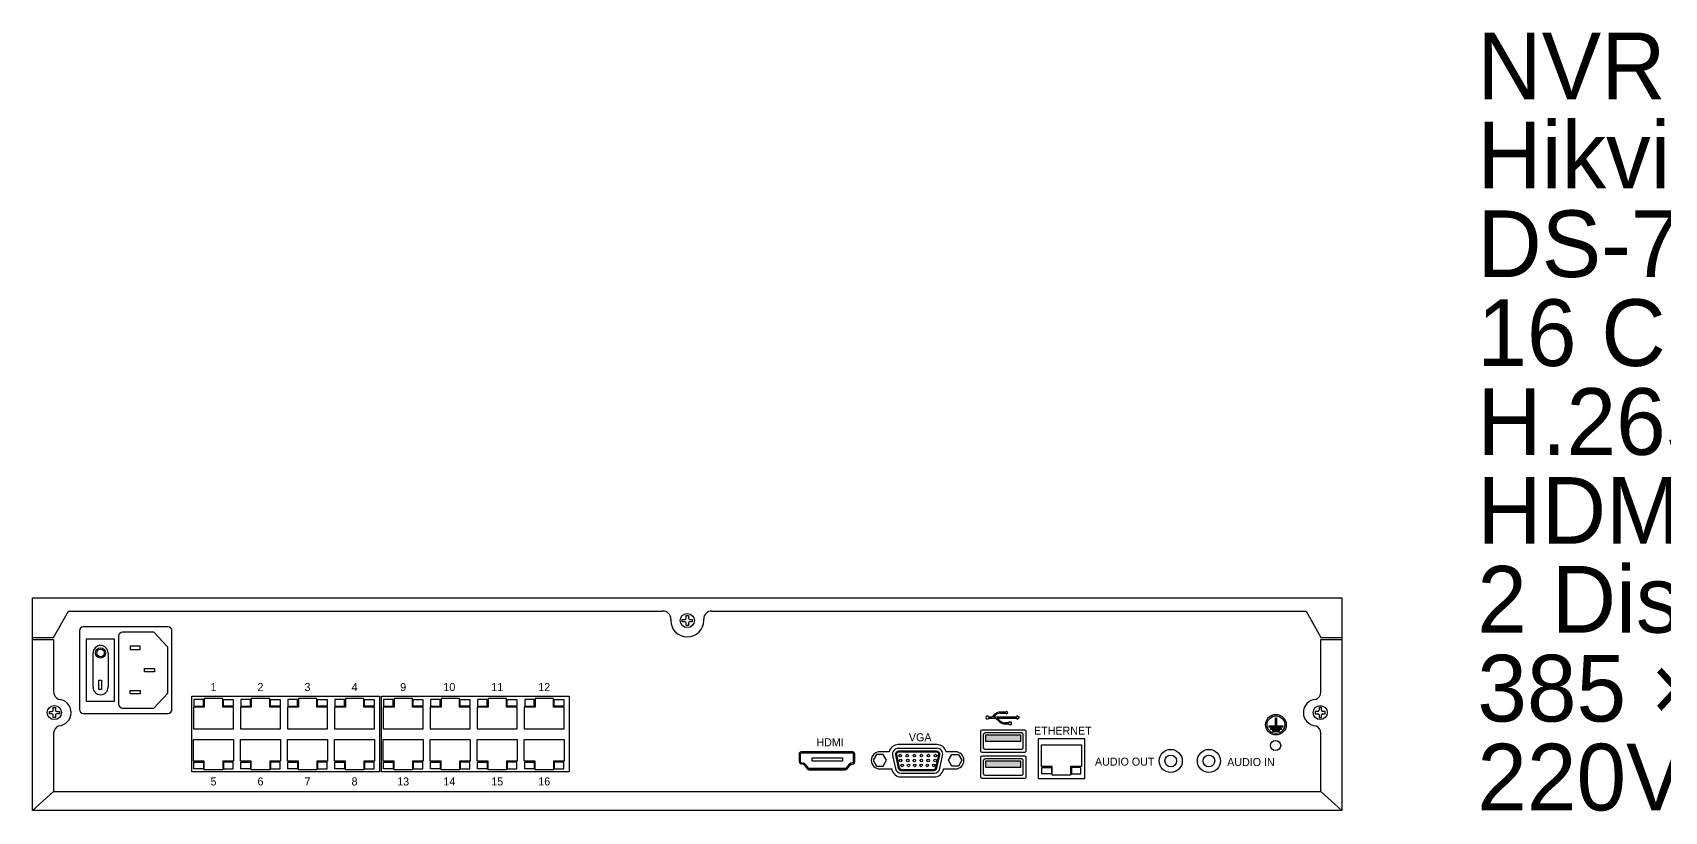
# Model space of a CAD drawing. Header units: millimetres. Extents: x 1086 to 16404, y 1320 to 9021.
# Drawn here: x 10146 to 10880, y 5315 to 5665 of the extents above; entities that cross this region are included whole.
import ezdxf
from ezdxf.enums import TextEntityAlignment as Align

# ---------------------------------------------------------------- set-up
doc = ezdxf.new("R2010")
doc.units = ezdxf.units.MM
doc.header["$LTSCALE"] = 8
doc.layers.add('STS_Señales Débiles', color=7, linetype='Continuous', true_color=0x265482)

# ---------------------------------------------------------------- blocks, each defined once
blk = doc.blocks.new('NVR16Ch')
h = blk.add_hatch(color=256)
h.dxf.hatch_style = 1
edge = h.paths.add_edge_path(flags=17)
edge.add_arc((559.39, 38.57), 3.96, 0, 360)
edge = h.paths.add_edge_path()
edge.add_arc((559.39, 38.57), 4.63, 0, 360)
h = blk.add_hatch(color=256)
h.dxf.hatch_style = 1
h.paths.add_polyline_path([(559.64, 37.99), (562.49, 37.99), (562.49, 37.49), (556.29, 37.49), (556.29, 37.99), (559.14, 37.99), (559.14, 41.62), (559.64, 41.62)])
h.paths.add_polyline_path([(561.71, 36.95), (561.71, 36.46), (557.06, 36.46), (557.06, 36.95)])
h.paths.add_polyline_path([(560.85, 36.04), (560.85, 35.55), (557.92, 35.55), (557.92, 36.04)])
h = blk.add_hatch(color=256)
h.dxf.hatch_style = 1
h.paths.add_polyline_path([(444.66, 31.17), (444.66, 33.79), (428.79, 33.79), (428.79, 31.17)])
h = blk.add_hatch(color=256)
h.dxf.hatch_style = 1
h.paths.add_polyline_path([(444.66, 19.47), (444.66, 22.09), (428.79, 22.09), (428.79, 19.47)])
for p, q in [((0, 95.7), (589.08, 95.7)), ((0, 0), (0, 95.7)), ((589.08, 95.7), (589.08, 0)), ((9.46, 77.88), (16.11, 89.72)), ((16.11, 89.72), (283.56, 89.72)), ((305.53, 89.72), (572.97, 89.72)), ((572.97, 89.72), (579.62, 77.88)), ((21.03, 80.8), (21.03, 45.47)), ((60.9, 82.6), (22.83, 82.6)), ((62.7, 45.47), (62.7, 80.8)), ((287.16, 86.12), (287.16, 85.45)), ((292.31, 85.98), (293.47, 85.98)), ((292.31, 84.92), (292.31, 85.98)), ((293.47, 84.92), (292.31, 84.92)), ((294.01, 86.52), (294.01, 87.69)), ((294.01, 87.69), (295.07, 87.69)), ((294.01, 83.22), (294.01, 84.38)), ((295.07, 83.22), (294.01, 83.22)), ((295.07, 87.69), (295.07, 86.52)), ((295.07, 84.38), (295.07, 83.22)), ((295.61, 85.98), (296.77, 85.98)), ((296.77, 84.92), (295.61, 84.92)), ((296.77, 85.98), (296.77, 84.92)), ((301.93, 85.45), (301.93, 86.12)), ((0, 77.88), (9.46, 77.88)), ((0, 76.94), (9.46, 76.94)), ((9.46, 76.94), (9.46, 53.31)), ((24.2, 77.28), (36.67, 77.28)), ((24.2, 48.99), (24.2, 77.28)), ((36.67, 77.28), (36.67, 48.99)), ((38.7, 78.4), (38.7, 63.14)), ((54.49, 80.2), (40.5, 80.2)), ((48.33, 73.87), (43.91, 73.87)), ((43.91, 73.87), (43.91, 72.34)), ((48.33, 72.34), (48.33, 73.87)), ((60.87, 73.5), (54.49, 80.2)), ((60.87, 63.14), (60.87, 73.5)), ((579.62, 77.88), (589.08, 77.88)), ((579.62, 53.31), (579.62, 76.94)), ((579.62, 76.94), (589.08, 76.94)), ((27.21, 55.41), (27.21, 70.86)), ((33.92, 70.86), (33.92, 55.41)), ((43.91, 72.34), (48.33, 72.34)), ((38.7, 63.14), (38.7, 47.87)), ((50.36, 63.9), (54.79, 63.9)), ((50.36, 62.37), (50.36, 63.9)), ((54.79, 62.37), (50.36, 62.37)), ((54.79, 63.9), (54.79, 62.37)), ((60.87, 52.77), (60.87, 63.14)), ((29.83, 58.62), (31.05, 58.62)), ((29.83, 54.41), (29.83, 58.62)), ((31.05, 54.41), (29.83, 54.41)), ((31.05, 58.62), (31.05, 54.41)), ((43.91, 53.93), (48.33, 53.93)), ((43.91, 52.4), (43.91, 53.93)), ((48.33, 52.4), (43.91, 52.4)), ((48.33, 53.93), (48.33, 52.4)), ((54.49, 46.07), (60.87, 52.77)), ((71.6, 51.42), (156, 51.42)), ((71.6, 17.31), (71.6, 51.42)), ((156, 51.42), (156, 17.31)), ((156.95, 51.42), (241.36, 51.42)), ((156.95, 17.31), (156.95, 51.42)), ((241.36, 51.42), (241.36, 17.31)), ((7.55, 43.49), (7.55, 44.55)), ((7.55, 44.55), (8.71, 44.55)), ((9.25, 45.09), (9.25, 46.26)), ((9.25, 46.26), (10.31, 46.26)), ((10.31, 46.26), (10.31, 45.09)), ((10.85, 44.55), (12.02, 44.55)), ((12.02, 44.55), (12.02, 43.49)), ((36.67, 48.99), (24.2, 48.99)), ((40.5, 46.07), (54.49, 46.07)), ((77.24, 46.45), (72.33, 46.45)), ((72.33, 46.45), (72.33, 36.7)), ((76.86, 49.84), (72.56, 49.84)), ((72.56, 49.84), (72.56, 46.91)), ((72.56, 46.91), (76.86, 46.91)), ((76.86, 46.91), (76.86, 49.84)), ((85.51, 50.34), (77.24, 50.34)), ((77.24, 50.34), (77.24, 46.45)), ((85.51, 46.45), (85.51, 50.34)), ((90.39, 46.45), (85.51, 46.45)), ((85.85, 49.84), (90.16, 49.84)), ((85.85, 46.91), (85.85, 49.84)), ((90.16, 46.91), (85.85, 46.91)), ((90.16, 49.84), (90.16, 46.91)), ((90.39, 36.7), (90.39, 46.45)), ((98.4, 46.45), (93.49, 46.45)), ((93.49, 46.45), (93.49, 36.7)), ((98.02, 49.84), (93.72, 49.84)), ((93.72, 49.84), (93.72, 46.91)), ((93.72, 46.91), (98.02, 46.91)), ((98.02, 46.91), (98.02, 49.84)), ((106.67, 50.34), (98.4, 50.34)), ((98.4, 50.34), (98.4, 46.45)), ((106.67, 46.45), (106.67, 50.34)), ((111.55, 46.45), (106.67, 46.45)), ((107.01, 49.84), (111.32, 49.84)), ((107.01, 46.91), (107.01, 49.84)), ((111.32, 46.91), (107.01, 46.91)), ((111.32, 49.84), (111.32, 46.91)), ((111.55, 36.7), (111.55, 46.45)), ((119.56, 46.45), (114.65, 46.45)), ((114.65, 46.45), (114.65, 36.7)), ((119.18, 49.84), (114.88, 49.84)), ((114.88, 49.84), (114.88, 46.91)), ((114.88, 46.91), (119.18, 46.91)), ((119.18, 46.91), (119.18, 49.84)), ((127.83, 50.34), (119.56, 50.34)), ((119.56, 50.34), (119.56, 46.45)), ((127.83, 46.45), (127.83, 50.34)), ((132.71, 46.45), (127.83, 46.45)), ((128.17, 49.84), (132.48, 49.84)), ((128.17, 46.91), (128.17, 49.84)), ((132.48, 46.91), (128.17, 46.91)), ((132.48, 49.84), (132.48, 46.91)), ((132.71, 36.7), (132.71, 46.45)), ((140.72, 46.45), (135.81, 46.45)), ((135.81, 46.45), (135.81, 36.7)), ((140.34, 49.84), (136.03, 49.84)), ((136.03, 49.84), (136.03, 46.91)), ((136.03, 46.91), (140.34, 46.91)), ((140.34, 46.91), (140.34, 49.84)), ((148.99, 50.34), (140.72, 50.34)), ((140.72, 50.34), (140.72, 46.45)), ((148.99, 46.45), (148.99, 50.34)), ((153.87, 46.45), (148.99, 46.45)), ((149.33, 49.84), (153.64, 49.84)), ((149.33, 46.91), (149.33, 49.84)), ((153.64, 46.91), (149.33, 46.91)), ((153.64, 49.84), (153.64, 46.91)), ((153.87, 36.7), (153.87, 46.45)), ((162.6, 46.45), (157.68, 46.45)), ((157.68, 46.45), (157.68, 36.7)), ((162.22, 49.84), (157.91, 49.84)), ((157.91, 49.84), (157.91, 46.91)), ((157.91, 46.91), (162.22, 46.91)), ((162.22, 46.91), (162.22, 49.84)), ((170.86, 50.34), (162.6, 50.34)), ((162.6, 50.34), (162.6, 46.45)), ((170.87, 46.45), (170.87, 50.34)), ((175.74, 46.45), (170.87, 46.45)), ((171.21, 49.84), (175.51, 49.84)), ((171.21, 46.91), (171.21, 49.84)), ((175.51, 46.91), (171.21, 46.91)), ((175.51, 49.84), (175.51, 46.91)), ((175.74, 36.7), (175.74, 46.45)), ((183.76, 46.45), (178.84, 46.45)), ((178.84, 46.45), (178.84, 36.7)), ((183.38, 49.84), (179.07, 49.84)), ((179.07, 49.84), (179.07, 46.91)), ((179.07, 46.91), (183.38, 46.91)), ((183.38, 46.91), (183.38, 49.84)), ((192.02, 50.34), (183.76, 50.34)), ((183.76, 50.34), (183.76, 46.45)), ((192.03, 46.45), (192.03, 50.34)), ((196.9, 46.45), (192.03, 46.45)), ((192.37, 49.84), (196.67, 49.84)), ((192.37, 46.91), (192.37, 49.84)), ((196.67, 46.91), (192.37, 46.91)), ((196.67, 49.84), (196.67, 46.91)), ((196.9, 36.7), (196.9, 46.45)), ((204.92, 46.45), (200, 46.45)), ((200, 46.45), (200, 36.7)), ((204.54, 49.84), (200.23, 49.84)), ((200.23, 49.84), (200.23, 46.91)), ((200.23, 46.91), (204.54, 46.91)), ((204.54, 46.91), (204.54, 49.84)), ((213.18, 50.34), (204.92, 50.34)), ((204.92, 50.34), (204.92, 46.45)), ((213.18, 46.45), (213.18, 50.34)), ((218.06, 46.45), (213.18, 46.45)), ((213.53, 49.84), (217.83, 49.84)), ((213.53, 46.91), (213.53, 49.84)), ((217.83, 46.91), (213.53, 46.91)), ((217.83, 49.84), (217.83, 46.91)), ((218.06, 36.7), (218.06, 46.45)), ((226.08, 46.45), (221.16, 46.45)), ((221.16, 46.45), (221.16, 36.7)), ((225.7, 49.84), (221.39, 49.84)), ((221.39, 49.84), (221.39, 46.91)), ((221.39, 46.91), (225.7, 46.91)), ((225.7, 46.91), (225.7, 49.84)), ((234.34, 50.34), (226.08, 50.34)), ((226.08, 50.34), (226.08, 46.45)), ((234.34, 46.45), (234.34, 50.34)), ((239.22, 46.45), (234.34, 46.45)), ((234.69, 49.84), (238.99, 49.84)), ((234.69, 46.91), (234.69, 49.84)), ((238.99, 46.91), (234.69, 46.91)), ((238.99, 49.84), (238.99, 46.91)), ((239.22, 36.7), (239.22, 46.45)), ((437.85, 44.22), (435.54, 44.22)), ((578.23, 44.55), (577.07, 44.55)), ((577.07, 44.55), (577.07, 43.49)), ((579.83, 46.26), (578.77, 46.26)), ((578.77, 46.26), (578.77, 45.09)), ((579.83, 45.09), (579.83, 46.26)), ((581.53, 44.55), (580.37, 44.55)), ((581.53, 43.49), (581.53, 44.55)), ((8.71, 43.49), (7.55, 43.49)), ((9.25, 41.79), (9.25, 42.95)), ((10.31, 41.79), (9.25, 41.79)), ((10.31, 42.95), (10.31, 41.79)), ((12.02, 43.49), (10.85, 43.49)), ((22.83, 43.67), (60.9, 43.67)), ((431.63, 41.99), (430.19, 41.99)), ((430.19, 41.52), (433.29, 41.52)), ((432.66, 43.03), (431.63, 41.99)), ((432.3, 41.99), (433, 42.69)), ((442.77, 41.99), (432.3, 41.99)), ((433.29, 41.52), (434.67, 40.14)), ((435.01, 40.47), (433.96, 41.52)), ((433.96, 41.52), (442.77, 41.52)), ((435.54, 43.75), (437.85, 43.75)), ((439.22, 39.42), (437.55, 39.42)), ((437.55, 38.95), (439.22, 38.95)), ((440.37, 39.76), (439.22, 39.76)), ((439.22, 39.76), (439.22, 39.42)), ((439.22, 38.95), (439.22, 38.61)), ((439.22, 38.61), (440.37, 38.61)), ((440.37, 38.61), (440.37, 39.76)), ((442.77, 42.5), (442.77, 41.99)), ((444.08, 41.78), (442.77, 42.5)), ((442.77, 41.06), (444.08, 41.78)), ((442.77, 41.52), (442.77, 41.06)), ((556.29, 37.49), (556.29, 37.99)), ((556.29, 37.99), (559.14, 37.99)), ((562.49, 37.49), (556.29, 37.49)), ((557.06, 36.46), (557.06, 36.95)), ((557.06, 36.95), (561.71, 36.95)), ((559.14, 37.99), (559.14, 41.62)), ((559.14, 41.62), (559.64, 41.62)), ((559.64, 41.62), (559.64, 37.99)), ((559.64, 37.99), (562.49, 37.99)), ((561.71, 36.95), (561.71, 36.46)), ((562.49, 37.99), (562.49, 37.49)), ((577.07, 43.49), (578.23, 43.49)), ((578.77, 42.95), (578.77, 41.79)), ((578.77, 41.79), (579.83, 41.79)), ((579.83, 41.79), (579.83, 42.95)), ((580.37, 43.49), (581.53, 43.49)), ((9.46, 34.73), (9.46, 8.53)), ((72.33, 36.7), (90.39, 36.7)), ((72.33, 22.1), (72.33, 31.85)), ((72.33, 31.85), (90.39, 31.85)), ((90.39, 31.85), (90.39, 22.1)), ((93.49, 36.7), (111.55, 36.7)), ((93.49, 22.1), (93.49, 31.85)), ((93.49, 31.85), (111.55, 31.85)), ((111.55, 31.85), (111.55, 22.1)), ((114.65, 36.7), (132.71, 36.7)), ((114.65, 22.1), (114.65, 31.85)), ((114.65, 31.85), (132.71, 31.85)), ((132.71, 31.85), (132.71, 22.1)), ((135.81, 36.7), (153.87, 36.7)), ((135.81, 22.1), (135.81, 31.85)), ((135.81, 31.85), (153.87, 31.85)), ((153.87, 31.85), (153.87, 22.1)), ((157.68, 36.7), (175.74, 36.7)), ((157.68, 22.1), (157.68, 31.85)), ((157.68, 31.85), (175.74, 31.85)), ((175.74, 31.85), (175.74, 22.1)), ((178.84, 36.7), (196.9, 36.7)), ((178.84, 22.1), (178.84, 31.85)), ((178.84, 31.85), (196.9, 31.85)), ((196.9, 31.85), (196.9, 22.1)), ((200, 36.7), (218.06, 36.7)), ((200, 22.1), (200, 31.85)), ((200, 31.85), (218.06, 31.85)), ((218.06, 31.85), (218.06, 22.1)), ((221.16, 36.7), (239.22, 36.7)), ((221.16, 22.1), (221.16, 31.85)), ((221.16, 31.85), (239.22, 31.85)), ((239.22, 31.85), (239.22, 22.1)), ((406.85, 29.6), (389.49, 29.6)), ((426.43, 35.5), (426.43, 26.84)), ((446.37, 36.15), (427.08, 36.15)), ((427.74, 34.18), (427.74, 28.15)), ((445.05, 34.84), (428.4, 34.84)), ((444.66, 33.79), (428.79, 33.79)), ((428.79, 33.79), (428.79, 31.17)), ((428.79, 31.17), (444.66, 31.17)), ((444.66, 31.17), (444.66, 33.79)), ((445.71, 28.15), (445.71, 34.18)), ((447.02, 26.84), (447.02, 35.5)), ((452.4, 32.16), (452.4, 14.33)), ((473.35, 32.16), (452.4, 32.16)), ((453.84, 19.81), (453.84, 29.57)), ((453.84, 29.57), (471.9, 29.57)), ((471.9, 29.57), (471.9, 19.81)), ((473.35, 14.33), (473.35, 32.16)), ((561.71, 36.46), (557.06, 36.46)), ((557.92, 35.55), (557.92, 36.04)), ((557.92, 36.04), (560.85, 36.04)), ((560.85, 35.55), (557.92, 35.55)), ((560.85, 36.04), (560.85, 35.55)), ((579.62, 8.53), (579.62, 34.73)), ((77.24, 22.1), (72.33, 22.1)), ((77.24, 18.21), (77.24, 22.1)), ((90.39, 22.1), (85.51, 22.1)), ((85.51, 22.1), (85.51, 18.21)), ((98.4, 22.1), (93.49, 22.1)), ((98.4, 18.21), (98.4, 22.1)), ((111.55, 22.1), (106.67, 22.1)), ((106.67, 22.1), (106.67, 18.21)), ((119.56, 22.1), (114.65, 22.1)), ((119.56, 18.21), (119.56, 22.1)), ((132.71, 22.1), (127.83, 22.1)), ((127.83, 22.1), (127.83, 18.21)), ((140.72, 22.1), (135.81, 22.1)), ((140.72, 18.21), (140.72, 22.1)), ((153.87, 22.1), (148.99, 22.1)), ((148.99, 22.1), (148.99, 18.21)), ((162.6, 22.1), (157.68, 22.1)), ((162.6, 18.21), (162.6, 22.1)), ((175.74, 22.1), (170.87, 22.1)), ((170.87, 22.1), (170.87, 18.21)), ((183.76, 22.1), (178.84, 22.1)), ((183.76, 18.21), (183.76, 22.1)), ((196.9, 22.1), (192.03, 22.1)), ((192.03, 22.1), (192.03, 18.21)), ((204.92, 22.1), (200, 22.1)), ((204.92, 18.21), (204.92, 22.1)), ((218.06, 22.1), (213.18, 22.1)), ((213.18, 22.1), (213.18, 18.21)), ((226.08, 22.1), (221.16, 22.1)), ((226.08, 18.21), (226.08, 22.1)), ((239.22, 22.1), (234.34, 22.1)), ((234.34, 22.1), (234.34, 18.21)), ((344.84, 25.4), (344.84, 21.94)), ((345.37, 25.4), (345.37, 21.94)), ((345.4, 25.4), (345.4, 21.94)), ((369.02, 26.3), (345.75, 26.3)), ((369.02, 25.78), (345.75, 25.78)), ((369.02, 25.74), (345.75, 25.74)), ((350.69, 23.6), (364.36, 23.6)), ((350.69, 22.22), (350.69, 23.6)), ((364.36, 22.22), (350.69, 22.22)), ((364.36, 23.6), (364.36, 22.22)), ((369.36, 21.87), (369.36, 25.4)), ((369.39, 21.87), (369.39, 25.4)), ((369.92, 21.87), (369.92, 25.4)), ((379.71, 25.14), (378.22, 22.55)), ((378.22, 22.55), (379.71, 19.96)), ((382.7, 25.14), (379.71, 25.14)), ((385.33, 26.42), (381.21, 26.42)), ((384.2, 22.55), (382.7, 25.14)), ((382.7, 19.96), (384.2, 22.55)), ((386.91, 24.74), (388.2, 18.8)), ((388.19, 25.01), (389.47, 19.08)), ((388.61, 25.11), (389.9, 19.17)), ((406.85, 27.93), (389.49, 27.93)), ((406.85, 26.63), (389.49, 26.63)), ((406.85, 26.2), (389.49, 26.2)), ((406.44, 19.17), (407.72, 25.11)), ((406.86, 19.08), (408.15, 25.01)), ((408.13, 18.8), (409.42, 24.74)), ((415.12, 26.42), (411, 26.42)), ((412.14, 22.55), (413.63, 25.14)), ((413.63, 19.96), (412.14, 22.55)), ((413.63, 25.14), (416.62, 25.14)), ((416.62, 25.14), (418.11, 22.55)), ((418.11, 22.55), (416.62, 19.96)), ((426.43, 23.79), (426.43, 15.14)), ((427.08, 26.18), (446.37, 26.18)), ((446.37, 24.45), (427.08, 24.45)), ((427.74, 22.48), (427.74, 16.45)), ((428.4, 27.5), (445.05, 27.5)), ((445.05, 23.14), (428.4, 23.14)), ((444.66, 22.09), (428.79, 22.09)), ((428.79, 22.09), (428.79, 19.47)), ((444.66, 19.47), (444.66, 22.09)), ((445.71, 16.45), (445.71, 22.48)), ((447.02, 15.14), (447.02, 23.79)), ((156, 17.31), (71.6, 17.31)), ((72.56, 18.71), (72.56, 21.64)), ((72.56, 21.64), (76.86, 21.64)), ((76.86, 18.71), (72.56, 18.71)), ((76.86, 21.64), (76.86, 18.71)), ((85.51, 18.21), (77.24, 18.21)), ((90.16, 21.64), (85.85, 21.64)), ((85.85, 21.64), (85.85, 18.71)), ((85.85, 18.71), (90.16, 18.71)), ((90.16, 18.71), (90.16, 21.64)), ((93.72, 18.71), (93.72, 21.64)), ((93.72, 21.64), (98.02, 21.64)), ((98.02, 18.71), (93.72, 18.71)), ((98.02, 21.64), (98.02, 18.71)), ((106.67, 18.21), (98.4, 18.21)), ((111.32, 21.64), (107.01, 21.64)), ((107.01, 21.64), (107.01, 18.71)), ((107.01, 18.71), (111.32, 18.71)), ((111.32, 18.71), (111.32, 21.64)), ((114.88, 18.71), (114.88, 21.64)), ((114.88, 21.64), (119.18, 21.64)), ((119.18, 18.71), (114.88, 18.71)), ((119.18, 21.64), (119.18, 18.71)), ((127.83, 18.21), (119.56, 18.21)), ((132.48, 21.64), (128.17, 21.64)), ((128.17, 21.64), (128.17, 18.71)), ((128.17, 18.71), (132.48, 18.71)), ((132.48, 18.71), (132.48, 21.64)), ((136.03, 18.71), (136.03, 21.64)), ((136.03, 21.64), (140.34, 21.64)), ((140.34, 18.71), (136.03, 18.71)), ((140.34, 21.64), (140.34, 18.71)), ((148.99, 18.21), (140.72, 18.21)), ((153.64, 21.64), (149.33, 21.64)), ((149.33, 21.64), (149.33, 18.71)), ((149.33, 18.71), (153.64, 18.71)), ((153.64, 18.71), (153.64, 21.64)), ((241.36, 17.31), (156.95, 17.31)), ((157.91, 18.71), (157.91, 21.64)), ((157.91, 21.64), (162.22, 21.64)), ((162.22, 18.71), (157.91, 18.71)), ((162.22, 21.64), (162.22, 18.71)), ((170.86, 18.21), (162.6, 18.21)), ((175.51, 21.64), (171.21, 21.64)), ((171.21, 21.64), (171.21, 18.71)), ((171.21, 18.71), (175.51, 18.71)), ((175.51, 18.71), (175.51, 21.64)), ((179.07, 18.71), (179.07, 21.64)), ((179.07, 21.64), (183.38, 21.64)), ((183.38, 18.71), (179.07, 18.71)), ((183.38, 21.64), (183.38, 18.71)), ((192.02, 18.21), (183.76, 18.21)), ((196.67, 21.64), (192.37, 21.64)), ((192.37, 21.64), (192.37, 18.71)), ((192.37, 18.71), (196.67, 18.71)), ((196.67, 18.71), (196.67, 21.64)), ((200.23, 18.71), (200.23, 21.64)), ((200.23, 21.64), (204.54, 21.64)), ((204.54, 18.71), (200.23, 18.71)), ((204.54, 21.64), (204.54, 18.71)), ((213.18, 18.21), (204.92, 18.21)), ((217.83, 21.64), (213.53, 21.64)), ((213.53, 21.64), (213.53, 18.71)), ((213.53, 18.71), (217.83, 18.71)), ((217.83, 18.71), (217.83, 21.64)), ((221.39, 18.71), (221.39, 21.64)), ((221.39, 21.64), (225.7, 21.64)), ((225.7, 18.71), (221.39, 18.71)), ((225.7, 21.64), (225.7, 18.71)), ((234.34, 18.21), (226.08, 18.21)), ((238.99, 21.64), (234.69, 21.64)), ((234.69, 21.64), (234.69, 18.71)), ((234.69, 18.71), (238.99, 18.71)), ((238.99, 18.71), (238.99, 21.64)), ((345.5, 21.07), (346.63, 20.74)), ((345.64, 21.57), (346.77, 21.24)), ((345.65, 21.61), (346.78, 21.28)), ((347.21, 20.33), (348.45, 18.64)), ((347.63, 20.64), (348.87, 18.95)), ((348.9, 18.97), (347.66, 20.66)), ((365.74, 18.83), (349.17, 18.83)), ((349.17, 18.79), (365.74, 18.79)), ((349.17, 18.27), (365.74, 18.27)), ((351.65, 18.79), (351.65, 18.81)), ((351.65, 18.81), (354.12, 18.81)), ((352.15, 18.79), (352.15, 18.81)), ((353.63, 18.79), (353.63, 18.81)), ((354.12, 18.81), (354.12, 18.79)), ((363.07, 18.81), (360.61, 18.81)), ((360.61, 18.81), (360.61, 18.79)), ((360.79, 18.79), (360.79, 18.81)), ((362.89, 18.79), (362.89, 18.81)), ((363.07, 18.79), (363.07, 18.81)), ((367.21, 20.6), (366.02, 18.97)), ((367.24, 20.58), (366.05, 18.95)), ((366.47, 18.64), (367.66, 20.27)), ((369.12, 21.55), (368.11, 21.24)), ((368.12, 21.2), (369.13, 21.51)), ((368.27, 20.7), (369.28, 21.01)), ((379.71, 19.96), (382.7, 19.96)), ((381.21, 18.68), (386.52, 18.68)), ((386.52, 18.68), (386.57, 18.45)), ((390.78, 18.46), (405.56, 18.46)), ((390.78, 18.03), (405.56, 18.03)), ((390.78, 16.72), (405.56, 16.72)), ((390.78, 15.05), (405.56, 15.05)), ((409.77, 18.45), (409.82, 18.68)), ((409.82, 18.68), (415.12, 18.68)), ((416.62, 19.96), (413.63, 19.96)), ((428.4, 15.79), (445.05, 15.79)), ((428.79, 19.47), (444.66, 19.47)), ((458.76, 19.81), (453.84, 19.81)), ((454.07, 16.42), (454.07, 19.36)), ((454.07, 19.36), (458.38, 19.36)), ((458.38, 16.42), (454.07, 16.42)), ((458.38, 19.36), (458.38, 16.42)), ((458.76, 15.93), (458.76, 19.81)), ((467.03, 15.93), (458.76, 15.93)), ((471.9, 19.81), (467.03, 19.81)), ((467.03, 19.81), (467.03, 15.93)), ((471.67, 19.36), (467.37, 19.36)), ((467.37, 19.36), (467.37, 16.42)), ((467.37, 16.42), (471.67, 16.42)), ((471.67, 16.42), (471.67, 19.36)), ((0, 0), (9.46, 8.53)), ((9.46, 8.53), (579.62, 8.53)), ((427.08, 14.48), (446.37, 14.48)), ((452.4, 14.33), (473.35, 14.33)), ((589.08, 0), (579.62, 8.53)), ((589.08, 0), (0, 0))]:
    blk.add_line(p, q)
for centre, radius in [((294.54, 85.45), 3.18), ((30.56, 70.86), 2.29), ((30.56, 70.86), 1.7), ((9.78, 44.02), 3.18), ((579.3, 44.02), 3.18), ((559.39, 38.57), 4.63), ((559.39, 38.57), 3.96), ((559.25, 29.22), 2.29), ((390.35, 24.67), 0.584), ((390.56, 22.49), 0.584), ((393.52, 24.67), 0.584), ((393.73, 22.49), 0.584), ((396.69, 24.67), 0.584), ((396.69, 22.49), 0.584), ((399.86, 24.67), 0.584), ((399.86, 22.49), 0.584), ((402.88, 22.49), 0.584), ((403.03, 24.67), 0.584), ((406.05, 22.49), 0.584), ((406.2, 24.67), 0.584), ((512.07, 22.27), 5.19), ((512.07, 22.27), 2.65), ((529.23, 22.27), 5.19), ((529.23, 22.27), 2.65), ((391.22, 20.26), 0.584), ((394.03, 20.26), 0.584), ((396.88, 20.26), 0.584), ((399.73, 20.26), 0.584), ((402.54, 20.26), 0.584), ((405.5, 20.26), 0.584)]:
    blk.add_circle(centre, radius)
for centre, radius, start, end in [((283.56, 86.12), 3.6, 360, 90), ((305.53, 86.12), 3.6, 90, 180), ((22.83, 80.8), 1.8, 90, 180), ((60.9, 80.8), 1.8, 360, 90), ((294.54, 85.45), 7.39, 180, 0), ((293.47, 86.52), 0.54, 270, 360), ((293.47, 84.38), 0.54, 0, 90), ((295.61, 86.52), 0.54, 180, 270), ((295.61, 84.38), 0.54, 90, 180), ((30.56, 70.86), 3.36, 0, 180), ((40.5, 78.4), 1.8, 90, 180), ((13.06, 53.31), 3.6, 180, 248.91129), ((30.56, 55.41), 3.36, 180, 0), ((576.02, 53.31), 3.6, 291.08871, 360), ((8.71, 45.09), 0.54, 270, 360), ((10.85, 45.09), 0.54, 180, 270), ((11.42, 44.02), 5.94, 273.30435, 86.69565), ((22.83, 45.47), 1.8, 180, 270), ((40.5, 47.87), 1.8, 180, 270), ((60.9, 45.47), 1.8, 270, 0), ((435.54, 40.15), 4.07, 90, 135), ((438.26, 43.98), 0.478, 209.66844, 150.33156), ((577.66, 44.02), 5.94, 93.30435, 266.69565), ((578.23, 45.09), 0.54, 270, 360), ((580.37, 45.09), 0.54, 180, 270), ((8.71, 42.95), 0.54, 0, 90), ((13.06, 34.73), 3.6, 111.08871, 180), ((10.85, 42.95), 0.54, 90, 180), ((429.51, 41.76), 0.717, 19.27147, 340.72853), ((435.54, 40.15), 3.6, 90, 135), ((437.55, 43.02), 4.07, 225, 270), ((437.55, 43.02), 3.6, 225, 270), ((576.02, 34.73), 3.6, 0, 68.91129), ((578.23, 42.95), 0.54, 0, 90), ((580.37, 42.95), 0.54, 90, 180), ((389.49, 25.3), 4.31, 90, 164.88746), ((406.85, 25.3), 4.31, 15.11254, 90), ((427.08, 35.5), 0.656, 90, 180), ((428.4, 34.18), 0.656, 90, 180), ((445.05, 34.18), 0.656, 0, 90), ((446.37, 35.5), 0.656, 360, 90), ((345.75, 25.4), 0.902, 90, 180), ((345.75, 25.4), 0.379, 90, 180), ((345.75, 25.4), 0.343, 90, 180), ((369.02, 25.4), 0.902, 0, 90), ((369.02, 25.4), 0.379, 360, 90), ((369.02, 25.4), 0.343, 0, 90), ((381.21, 22.55), 3.87, 90, 270), ((389.49, 25.3), 2.64, 90, 192.23854), ((389.49, 25.3), 1.33, 90, 192.23854), ((389.49, 25.3), 0.9, 90, 192.23854), ((406.85, 25.3), 2.64, 347.76146, 90), ((406.85, 25.3), 1.33, 347.76146, 90), ((406.85, 25.3), 0.9, 347.76146, 90), ((415.12, 22.55), 3.87, 270, 90), ((427.08, 26.84), 0.656, 180, 270), ((427.08, 23.79), 0.656, 90, 180), ((428.4, 28.15), 0.656, 180, 270), ((428.4, 22.48), 0.656, 90, 180), ((445.05, 28.15), 0.656, 270, 360), ((445.05, 22.48), 0.656, 0, 90), ((446.37, 26.84), 0.656, 270, 0), ((446.37, 23.79), 0.656, 360, 90), ((345.75, 21.94), 0.902, 180, 253.84747), ((345.75, 21.94), 0.379, 180, 253.84747), ((345.75, 21.94), 0.343, 180, 253.84747), ((346.32, 19.69), 1.1, 36.16072, 73.84747), ((346.32, 19.69), 1.62, 36.16072, 73.84747), ((346.32, 19.69), 1.66, 36.16072, 73.84747), ((349.17, 19.17), 0.902, 216.16072, 270), ((349.17, 19.17), 0.379, 216.16072, 270), ((349.17, 19.17), 0.343, 216.16072, 270), ((365.74, 19.17), 0.343, 270, 323.8742), ((365.74, 19.17), 0.379, 270, 323.8742), ((365.74, 19.17), 0.902, 270, 323.8742), ((368.61, 19.58), 1.74, 106.93061, 143.8742), ((368.61, 19.58), 1.7, 106.93061, 143.8742), ((368.61, 19.58), 1.18, 106.93061, 143.8742), ((369.02, 21.87), 0.343, 286.93061, 0), ((369.02, 21.87), 0.379, 286.93061, 0), ((369.02, 21.87), 0.902, 286.93061, 0), ((390.78, 19.36), 4.31, 192.23854, 270), ((390.78, 19.36), 2.64, 192.23854, 270), ((390.78, 19.36), 1.33, 192.23854, 270), ((390.78, 19.36), 0.9, 192.23854, 270), ((405.56, 19.36), 0.9, 270, 347.76146), ((405.56, 19.36), 1.33, 270, 347.76146), ((405.56, 19.36), 2.64, 270, 347.76146), ((405.56, 19.36), 4.31, 270, 347.76146), ((427.08, 15.14), 0.656, 180, 270), ((428.4, 16.45), 0.656, 180, 270), ((445.05, 16.45), 0.656, 270, 360), ((446.37, 15.14), 0.656, 270, 0)]:
    blk.add_arc(centre, radius, start, end)
for s, p in [('1', (81.36, 55.51)), ('2', (102.52, 55.51)), ('3', (123.67, 55.51)), ('4', (144.84, 55.51)), ('9', (166.71, 55.51)), ('10', (187.49, 55.51)), ('11', (209.03, 55.51)), ('12', (230.19, 55.51)), ('ETHERNET', (463.5, 35.89)), ('HDMI', (358.78, 30.67)), ('VGA', (399.32, 32.91)), ('AUDIO OUT', (491.34, 21.95)), ('AUDIO IN', (548.15, 21.77)), ('5', (81.36, 13.04)), ('6', (102.52, 13.04)), ('7', (123.67, 13.04)), ('8', (144.84, 13.04)), ('13', (166.71, 13.04)), ('14', (187.49, 13.04)), ('15', (209.03, 13.04)), ('16', (230.19, 13.04))]:
    blk.add_text(s, height=3.6).set_placement(p, align=Align.MIDDLE_CENTER)
for tag, p in [('IDENTIFICADOR', (650, 320)), ('MARCA', (650, 280)), ('MODELO', (650, 240)), ('CANALES', (650, 200)), ('COMPRESION', (650, 160)), ('SALIDAS', (650, 120)), ('ALMACENAMIENTO', (650, 80)), ('DIMENSIONES', (650, 40)), ('ALIMENTACION', (650, 0))]:
    blk.add_attdef(tag, p, '', height=30)

msp = doc.modelspace()

# ---------------------------------------------------------------- block references
at = {"layer": 'STS_Señales Débiles'}
msp.add_blockref('NVR16Ch', (10146.02, 5315.29), dxfattribs=at).add_auto_attribs({'IDENTIFICADOR': 'NVR1', 'MARCA': 'Hikvision Digital Technology', 'MODELO': 'DS-7616NI-K2/16P', 'CANALES': '16 CH 1080P PoE / 2CH 4K', 'COMPRESION': 'H.265/H.264+/H.264', 'SALIDAS': 'HDMI 4K/VGA/1USB 2.0/1USB3.0', 'ALMACENAMIENTO': '2 Discos SATA h/6TB', 'ALIMENTACION': '220Vca/50Hz', 'DIMENSIONES': '385 × 315× 52 mm'})

doc.saveas('drawing.dxf')
